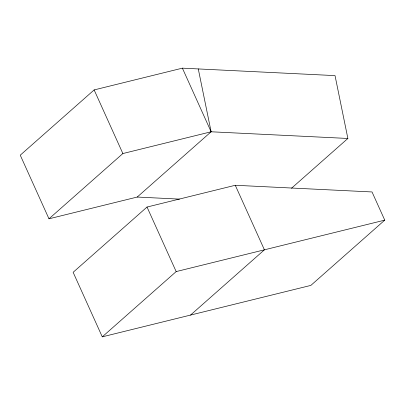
<?xml version="1.0" encoding="UTF-8"?>
<svg xmlns="http://www.w3.org/2000/svg" width="405" height="405" viewBox="0 0 405 405"><rect width="100%" height="100%" fill="white"/><g stroke="black" fill="none" stroke-linecap="round" stroke-linejoin="round"><path stroke-width="0.61" d="M291.504 188.249L347.875 138.464L335.031 75.614L182.392 68.156L94.142 89.92L20.25 155.181L48.98 218.811L137.224 197.048L179.45 199.113M48.98 218.811L122.872 153.546L211.121 131.782L347.875 138.464M137.224 197.048L211.121 131.782L198.278 68.931M147.03 207.041L73.133 272.307L102.273 336.844L310.858 285.404L384.75 220.138L372.028 191.96L235.275 185.277L147.03 207.041L176.17 271.583L102.273 336.844M190.522 315.08L264.414 249.819L235.275 185.277M176.17 271.583L384.75 220.138M182.392 68.156L211.121 131.782M94.142 89.92L122.872 153.546"/></g></svg>
